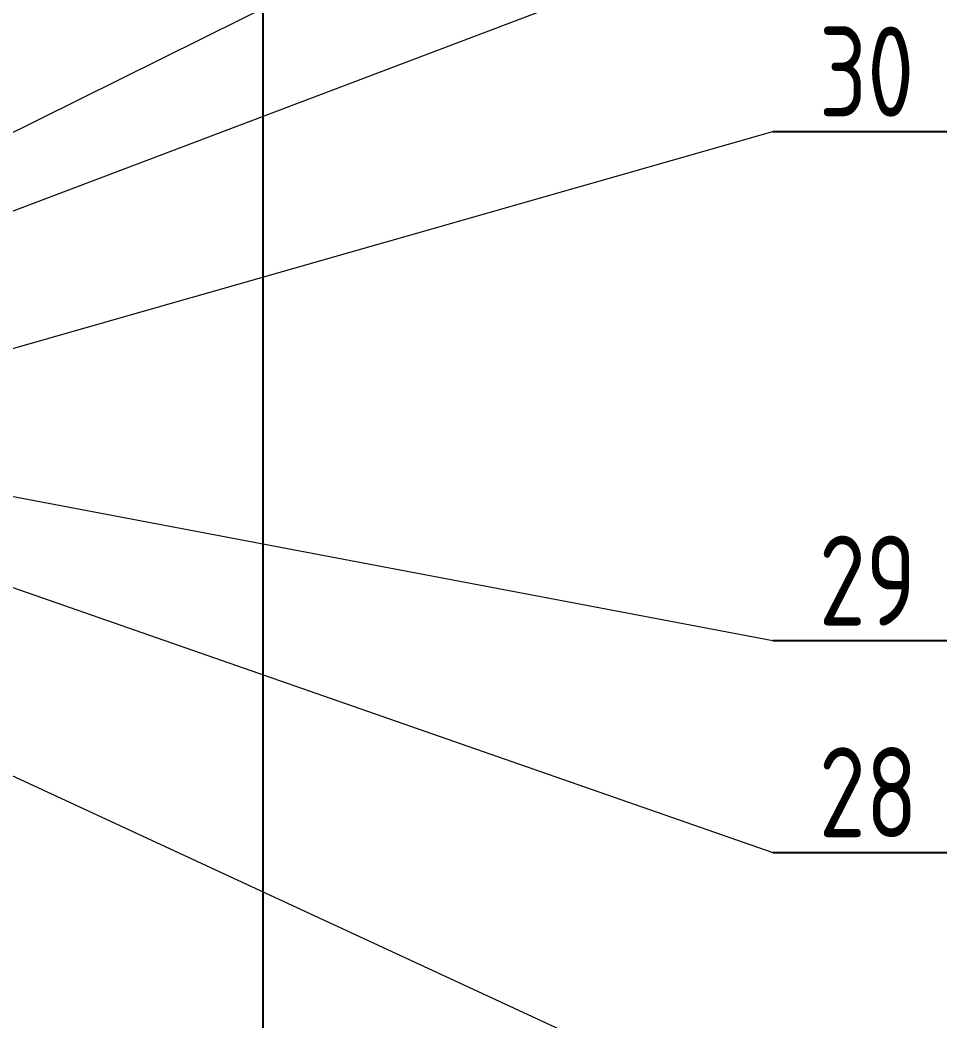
# Model space of a CAD drawing. Header units: inches. Extents: x -375 to 8535, y -477 to 12465.
# Drawn here: x 2786 to 3322, y 7583 to 8162 of the extents above; entities that cross this region are included whole.
import ezdxf

# ---------------------------------------------------------------- set-up
doc = ezdxf.new("R2010")
doc.units = ezdxf.units.IN
doc.header["$LTSCALE"] = 5
doc.layers.add('1轮廓实线层', color=7, linetype='Continuous')
doc.layers.add('7标注层', color=4, linetype='Continuous')
doc.layers.add('图层4', color=3, linetype='Continuous', lineweight=13)
doc.styles.add('PC_TEXTSTYLE', font='isocp.shx', dxfattribs={"width": 0.8, "bigfont": 'hzfs.shx'})
doc.styles.get("Standard").update_dxf_attribs({"font": 'isocp.shx', "width": 0.707, "bigfont": 'hztxt.shx'})
doc.dimstyles.new('TH_GBDIM', dxfattribs={"dimscale": 15, "dimtxt": 3, "dimasz": 2.5, "dimexe": 1.25, "dimexo": 0, "dimgap": 0.8, "dimtad": 1, "dimdec": 0, "dimzin": 0, "dimdsep": 46, "dimtxsty": 'PC_TEXTSTYLE', "dimcen": 2.5, "dimclrd": 256, "dimclre": 256, "dimclrt": 3, "dimadec": 0, "dimazin": 0, "dimtfac": 0.714286, "dimtdec": 0, "dimtmove": 0, "dimatfit": 3, "dimfxl": 0, "dimtzin": 0, "dimlwd": -1, "dimlwe": -1, "dimarcsym": 0})

# ---------------------------------------------------------------- blocks, each defined once
blk = doc.blocks.new('*D1728')
at = {"layer": '1轮廓实线层', "color": 3}
for p, q in [((1824.2, 11560.72), (2945.1, 11560.72)), ((2926.35, 11523.22), (2926.35, 6264.8)), ((2687.2, 6227.3), (2945.1, 6227.3))]:
    blk.add_line(p, q, dxfattribs=at)
for points in [[(2932.6, 11523.22), (2920.1, 11523.22), (2926.35, 11560.72)], [(2920.1, 6264.8), (2932.6, 6264.8), (2926.35, 6227.3)]]:
    blk.add_solid(points, dxfattribs=at)
at = {"layer": 'Defpoints', "color": 0}
for p in [(1824.2, 11560.72), (2687.2, 6227.3), (2926.35, 6227.3)]:
    blk.add_point(p, dxfattribs=at)
at = {"layer": '1轮廓实线层', "color": 3, "insert": (2896.35, 8762.47), "char_height": 45, "attachment_point": 5, "rotation": 90, "style": 'PC_TEXTSTYLE'}
blk.add_mtext('～5335', dxfattribs=at)

msp = doc.modelspace()

# ---------------------------------------------------------------- linework, layer by layer
for p, q in [((3221.35, 8097.49), (3322.07, 8097.49)), ((3221.35, 7803.21), (3322.07, 7803.21)), ((3221.35, 7680.82), (3322.07, 7680.82))]:
    msp.add_line(p, q)
at = {"layer": '图层4'}
for p, q in [((2619.24, 8016.77), (3221.35, 8314.84)), ((2608, 7985.71), (3221.35, 8218.13)), ((2679.27, 7943.03), (3221.35, 8097.49)), ((2092.07, 8044.09), (3221.35, 7521.57)), ((2690.6, 7903.99), (3221.35, 7803.21)), ((2701.88, 7861.7), (3221.35, 7680.82))]:
    msp.add_line(p, q, dxfattribs=at)

# ---------------------------------------------------------------- texts
at = {"layer": '7标注层', "char_height": 52, "attachment_point": 1}
for s, insert in [('{\\W0.85;30}', (3247.98, 8158.21)), ('{\\W0.85;29}', (3247.98, 7863.93)), ('{\\W0.85;28}', (3247.98, 7741.54))]:
    msp.add_mtext(s, dxfattribs=dict(at, insert=insert))

# ---------------------------------------------------------------- dimensions: what is measured, and where the dimension line sits
at = {"layer": '1轮廓实线层'}
dim = msp.add_linear_dim(base=(2926.35, 6227.3), p1=(1824.2, 11560.72), p2=(2687.2, 6227.3), angle=90, text='～5335', dimstyle='TH_GBDIM', override={"dimtxt": 3, "dimgap": 0.5, "dimtad": 1, "dimjust": 0, "dimdec": 0, "dimlfac": 1, "dimtxsty": 'PC_TEXTSTYLE', "dimse1": 0, "dimse2": 0, "dimsd1": 0, "dimsd2": 0, "dimclrd": 3, "dimclre": 3}, dxfattribs=at)
dim.commit()
dim.dimension.update_dxf_attribs({"geometry": '*D1728', "text_midpoint": (2926.35, 8762.47), "dimtype": 160})

doc.saveas('drawing.dxf')
